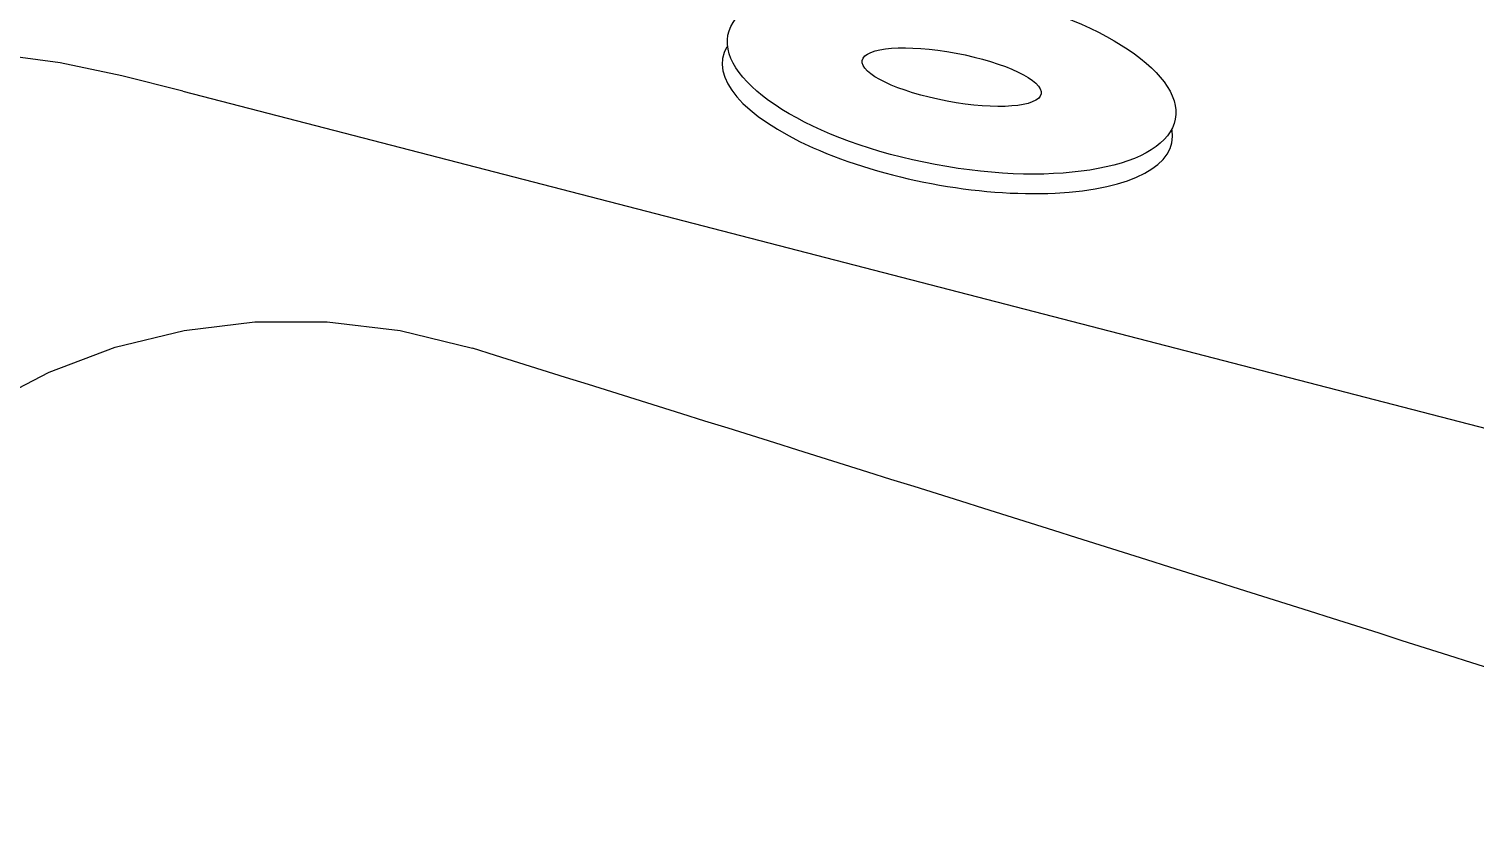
# Model space of a CAD drawing. Extents: x 527 to 611, y 788 to 934.
# Drawn here: x 564.85 to 572.79, y 821.88 to 826.22 of the extents above; entities that cross this region are included whole.
import ezdxf

# ---------------------------------------------------------------- set-up
doc = ezdxf.new("R2010")
doc.units = 0
doc.header["$MEASUREMENT"] = 0
doc.layers.add('1', color=4, linetype='Continuous')

# ---------------------------------------------------------------- blocks, each defined once
blk = doc.blocks.new('2018 FLAIR')
at = {"layer": '1', "linetype": 'Continuous', "lineweight": 25}
blk.add_line((38.7982, 22.5128), (48.6425, 19.9643), dxfattribs=at)
at = {"layer": '1', "linetype": 'Continuous', "lineweight": 25, "flags": 128}
for points in [[(38.7982, 22.5128), (38.4631, 22.5972), (38.125, 22.6687), (37.7826, 22.7143), (37.5237, 22.7227), (37.2656, 22.7015), (37.0132, 22.6437), (36.774, 22.5447), (36.5564, 22.4046), (36.3662, 22.229), (36.2049, 22.0264), (36.0697, 21.8054), (35.9213, 21.4935), (35.7969, 21.1711), (35.6824, 20.845)], [(36.4588, 19.3289), (36.5883, 19.6027), (36.7434, 19.8614), (36.9183, 20.0975), (37.1154, 20.3159), (37.4041, 20.5724), (37.7226, 20.7913), (38.065, 20.9696), (38.4271, 21.1057), (38.8056, 21.1985), (39.1942, 21.2457), (39.5919, 21.2461), (39.9924, 21.1979), (40.3894, 21.1001)]]:
    blk.add_lwpolyline(points, dxfattribs=at)
at = {"layer": '1', "linetype": 'Continuous', "lineweight": 25}
blk.add_arc((-315.6234, -1120.2568), 1195.5922, 72.2656078, 72.6762202, dxfattribs=at)
at = {"layer": '1'}
for centre, major_axis, ratio in [((43.0222, 22.5894), (1.2286, -0.2303), 0.390628), ((43.0223, 22.5897), (0.4914, -0.0921), 0.268339)]:
    blk.add_ellipse(centre, major_axis=major_axis, ratio=ratio, dxfattribs=at)
blk.add_ellipse((42.9989, 22.4649), major_axis=(-1.2344, 0.2314), ratio=0.372628, start_param=-0.135711, end_param=3.277304, dxfattribs=at)

msp = doc.modelspace()

# ---------------------------------------------------------------- block references
at = {"layer": '1'}
msp.add_blockref('2018 FLAIR', (526.8953, 803.3624), dxfattribs=at)

doc.saveas('drawing.dxf')
